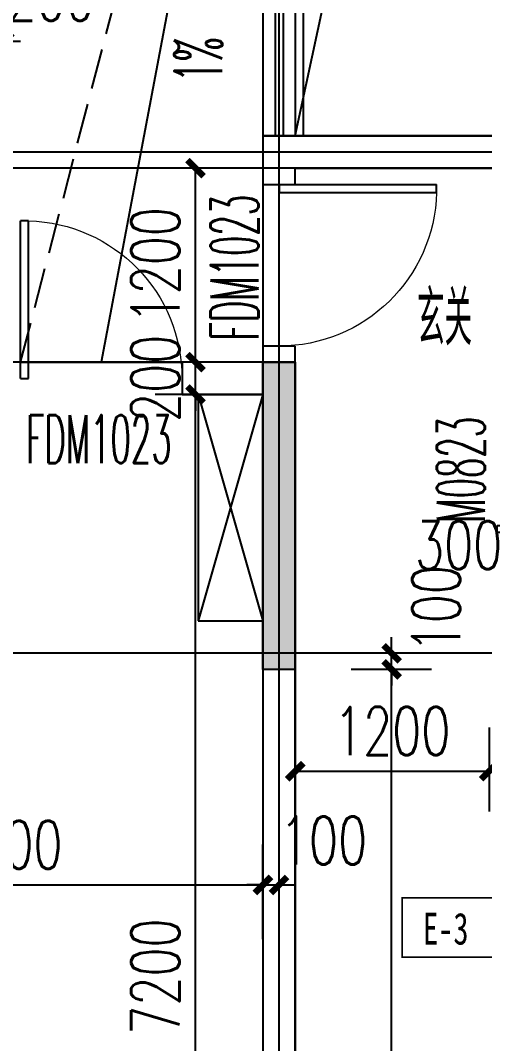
# Model space of a CAD drawing. Extents: x -129588 to 17450, y 1144 to 109436.
# Drawn here: x -38914 to -36042, y 78484 to 84813 of the extents above; entities that cross this region are included whole.
import ezdxf

# ---------------------------------------------------------------- set-up
doc = ezdxf.new("R2010")
doc.units = 0
doc.header["$LTSCALE"] = 1000
doc.header["$MEASUREMENT"] = 0
doc.linetypes.add('DASH', pattern=[0.35, 0.25, -0.1])
for name, color, linetype, plot in [('A-area(算全面积)', 21, 'Continuous', False), ('A-area(算半面积)', 23, 'Continuous', False), ('A-FUR', 8, 'Continuous', False)]:
    doc.layers.add(name, color=color, linetype=linetype, plot=plot)
for name, color, linetype in [('A-洞口', 105, 'Continuous'), ('A-疏散距离', 105, 'DASH'), ('A-第三道尺寸线', 105, 'Continuous'), ('A-线脚看线', 9, 'Continuous'), ('AE-FLOR', 151, 'Continuous'), ('DIM_SYMB', 3, 'Continuous'), ('DOTE', 16, 'Continuous'), ('LABEL_PM', 7, 'Continuous'), ('PUB_HATCH', 8, 'Continuous'), ('PUB_TEXT', 7, 'Continuous'), ('WALL', 2, 'Continuous'), ('WINDOW', 4, 'Continuous'), ('WINDOW_TEXT', 7, 'Continuous'), ('ys', 154, 'Continuous'), ('剪力墙', 6, 'Continuous'), ('户型标示', 7, 'Continuous'), ('栏杆', 142, 'Continuous')]:
    doc.layers.add(name, color=color, linetype=linetype)
doc.styles.add('_TCH_DIM', font='SIMPLEX.shx', dxfattribs={"width": 0.7, "bigfont": 'GBCBIG.shx'})
doc.styles.add('_TCH_DIM_T3', font='SIMPLEX.shx', dxfattribs={"width": 0.705882, "bigfont": 'GBCBIG.shx'})
doc.styles.add('_TCH_WINDOW', font='SIMPLEX.shx', dxfattribs={"width": 0.7, "height": 3.5, "bigfont": 'GBCBIG.shx'})
doc.styles.get("Standard").update_dxf_attribs({"font": 'gbenor.shx', "width": 0.7, "bigfont": 'gbcbig.shx'})
doc.styles.add('黑体', font='simhei.ttf', dxfattribs={"width": 0.7})
doc.dimstyles.new('_TCH_ARCH&&100', dxfattribs={"dimtxt": 297.5, "dimasz": 100, "dimexe": 250, "dimexo": 300, "dimgap": 100, "dimtad": 1, "dimdec": 0, "dimzin": 0, "dimdsep": 46, "dimtxsty": '_TCH_DIM_T3', "dimblk": 'ARCHTICK', "dimcen": 0.09, "dimclrt": 7, "dimazin": 2, "dimtfac": 1, "dimtdec": 0, "dimtix": 1, "dimtmove": 2, "dimatfit": 3, "dimfxl": 0, "dimtolj": 1, "dimtzin": 0, "dimarcsym": 0})

# ---------------------------------------------------------------- blocks, each defined once
blk = doc.blocks.new('zhouxianssceng0329')
at = {"layer": 'DOTE'}
for p, q in [((-37313.7, 132089.9), (-37313.7, 156469.4)), ((-3313.7, 143398.2), (-44988.6, 143398.2)), ((5501.3, 143298.2), (-44988.6, 143298.2)), ((5501.3, 140298.2), (-44988.6, 140298.2))]:
    blk.add_line(p, q, dxfattribs=at)
blk = doc.blocks.new('jgjlq030328')
at = {"layer": 'PUB_HATCH'}
blk.add_hatch(color=256, dxfattribs=at).paths.add_polyline_path([(-283535, 13711.9), (-283735, 13711.9), (-283735, 15611.9), (-283535, 15611.9), (-283535, 13911.9)])
at = {"layer": '剪力墙'}
blk.add_lwpolyline([(-283535, 13711.9), (-283735, 13711.9), (-283735, 15611.9), (-283535, 15611.9), (-283535, 13911.9)], close=True, dxfattribs=at)
blk.add_lwpolyline([(-283535, 13911.9), (-283535, 13911.9)], dxfattribs=at)
blk = doc.blocks.new('$DorLib2D$00000001')
for p, q in [((0.45, 0.975), (0.5, 0.975)), ((0.45, 0), (0.45, 0.975)), ((0.5, 0), (0.5, 0.975)), ((0.5, 0), (0.45, 0))]:
    blk.add_line(p, q)
at = {"lineweight": 13}
blk.add_arc((0.475, 0), 0.975, 91.46928, 180, dxfattribs=at)
blk = doc.blocks.new('_ArchTick')
at = {"color": 0, "linetype": 'ByBlock', "const_width": 0.4}
blk.add_lwpolyline([(-0.5, -0.5), (0.5, 0.5)], dxfattribs=at)
blk = doc.blocks.new('*D1004')
at = {"layer": 'A-第三道尺寸线', "color": 0, "lineweight": -2, "transparency": 16777216}
for p, q in [((-4670.7, 164566.5), (-4670.7, 165151.6)), ((-1470.7, 164566.5), (-1470.7, 165151.6)), ((-4670.7, 164901.6), (-1470.7, 164901.6))]:
    blk.add_line(p, q, dxfattribs=at)
at = {"layer": 'Defpoints', "color": 0, "transparency": 16777216}
for p in [(-1470.7, 164901.6), (-4670.7, 164266.5), (-1470.7, 164266.5)]:
    blk.add_point(p, dxfattribs=at)
at = {"layer": 'A-第三道尺寸线', "color": 0, "lineweight": -2, "transparency": 16777216, "xscale": 100, "yscale": 100, "zscale": 100, "rotation": 180}
blk.add_blockref('_ArchTick', (-4670.7, 164901.6), dxfattribs=at)
at = {"layer": 'A-第三道尺寸线', "color": 0, "lineweight": -2, "transparency": 16777216, "xscale": 100, "yscale": 100, "zscale": 100}
blk.add_blockref('_ArchTick', (-1470.7, 164901.6), dxfattribs=at)
at = {"layer": 'A-第三道尺寸线', "color": 7, "transparency": 16777216, "insert": (-3070.7, 165150.4), "char_height": 297.5, "attachment_point": 5, "style": '_TCH_DIM_T3'}
blk.add_mtext('\\A1;3200', dxfattribs=at)
blk = doc.blocks.new('*D1005')
at = {"layer": 'A-第三道尺寸线', "color": 0, "lineweight": -2, "transparency": 16777216}
for p, q in [((-1470.7, 164566.5), (-1470.7, 165151.6)), ((-1370.7, 164566.5), (-1370.7, 165151.6)), ((-1470.7, 164901.6), (-1570.7, 164901.6)), ((-1470.7, 164901.6), (-1370.7, 164901.6)), ((-1370.7, 164901.6), (-1270.7, 164901.6))]:
    blk.add_line(p, q, dxfattribs=at)
at = {"layer": 'Defpoints', "color": 0, "transparency": 16777216}
for p in [(-1370.7, 164901.6), (-1470.7, 164266.5), (-1370.7, 164266.5)]:
    blk.add_point(p, dxfattribs=at)
at = {"layer": 'A-第三道尺寸线', "color": 0, "lineweight": -2, "transparency": 16777216, "xscale": 100, "yscale": 100, "zscale": 100}
blk.add_blockref('_ArchTick', (-1470.7, 164901.6), dxfattribs=at)
at = {"layer": 'A-第三道尺寸线', "color": 0, "lineweight": -2, "transparency": 16777216, "xscale": 100, "yscale": 100, "zscale": 100, "rotation": 180}
blk.add_blockref('_ArchTick', (-1370.7, 164901.6), dxfattribs=at)
at = {"layer": 'A-第三道尺寸线', "color": 7, "transparency": 16777216, "insert": (-1095.7, 165176.6), "char_height": 297.5, "attachment_point": 5, "style": '_TCH_DIM_T3'}
blk.add_mtext('\\A1;100', dxfattribs=at)
blk = doc.blocks.new('*D1019')
at = {"layer": 'A-第三道尺寸线', "color": 0, "lineweight": -2, "transparency": 16777216}
for p, q in [((-1612.2, 169334.8), (-2137.5, 169334.8)), ((-1887.5, 168134.8), (-1887.5, 169334.8)), ((-1612.2, 168134.8), (-2137.5, 168134.8))]:
    blk.add_line(p, q, dxfattribs=at)
at = {"layer": 'Defpoints', "color": 0, "transparency": 16777216}
for p in [(-1887.5, 169334.8), (-1312.2, 169334.8), (-1312.2, 168134.8)]:
    blk.add_point(p, dxfattribs=at)
at = {"layer": 'A-第三道尺寸线', "color": 0, "lineweight": -2, "transparency": 16777216, "xscale": 100, "yscale": 100, "zscale": 100}
for p, rotation in [((-1887.5, 169334.8), 90), ((-1887.5, 168134.8), 270)]:
    blk.add_blockref('_ArchTick', p, dxfattribs=dict(at, rotation=rotation))
at = {"layer": 'A-第三道尺寸线', "color": 7, "transparency": 16777216, "insert": (-2136.2, 168734.8), "char_height": 297.5, "attachment_point": 5, "rotation": 90, "style": '_TCH_DIM_T3'}
blk.add_mtext('\\A1;1200', dxfattribs=at)
blk = doc.blocks.new('*D1020')
at = {"layer": 'A-第三道尺寸线', "color": 0, "lineweight": -2, "transparency": 16777216}
for p, q in [((-1887.5, 168134.8), (-1887.5, 168234.8)), ((-1612.2, 168134.8), (-2137.5, 168134.8)), ((-1887.5, 167934.8), (-1887.5, 168134.8)), ((-1612.2, 167934.8), (-2137.5, 167934.8)), ((-1887.5, 167934.8), (-1887.5, 167834.8))]:
    blk.add_line(p, q, dxfattribs=at)
at = {"layer": 'Defpoints', "color": 0, "transparency": 16777216}
for p in [(-1887.5, 168134.8), (-1312.2, 168134.8), (-1312.2, 167934.8)]:
    blk.add_point(p, dxfattribs=at)
at = {"layer": 'A-第三道尺寸线', "color": 0, "lineweight": -2, "transparency": 16777216, "xscale": 100, "yscale": 100, "zscale": 100}
for p, rotation in [((-1887.5, 168134.8), 270), ((-1887.5, 167934.8), 90)]:
    blk.add_blockref('_ArchTick', p, dxfattribs=dict(at, rotation=rotation))
at = {"layer": 'A-第三道尺寸线', "color": 7, "transparency": 16777216, "insert": (-2136.2, 168034.8), "char_height": 297.5, "attachment_point": 5, "rotation": 90, "style": '_TCH_DIM_T3'}
blk.add_mtext('\\A1;200', dxfattribs=at)
blk = doc.blocks.new('*D1021')
at = {"layer": 'A-第三道尺寸线', "color": 0, "lineweight": -2, "transparency": 16777216}
for p, q in [((-1612.2, 167934.8), (-2137.5, 167934.8)), ((-1887.5, 160734.8), (-1887.5, 167934.8)), ((-1612.2, 160734.8), (-2137.5, 160734.8))]:
    blk.add_line(p, q, dxfattribs=at)
at = {"layer": 'Defpoints', "color": 0, "transparency": 16777216}
for p in [(-1887.5, 167934.8), (-1312.2, 167934.8), (-1312.2, 160734.8)]:
    blk.add_point(p, dxfattribs=at)
at = {"layer": 'A-第三道尺寸线', "color": 0, "lineweight": -2, "transparency": 16777216, "xscale": 100, "yscale": 100, "zscale": 100}
for p, rotation in [((-1887.5, 167934.8), 90), ((-1887.5, 160734.8), 270)]:
    blk.add_blockref('_ArchTick', p, dxfattribs=dict(at, rotation=rotation))
at = {"layer": 'A-第三道尺寸线', "color": 7, "transparency": 16777216, "insert": (-2136.2, 164334.8), "char_height": 297.5, "attachment_point": 5, "rotation": 90, "style": '_TCH_DIM_T3'}
blk.add_mtext('\\A1;7200', dxfattribs=at)
blk = doc.blocks.new('*D1026')
at = {"layer": 'A-第三道尺寸线', "color": 0, "lineweight": -2, "transparency": 16777216}
for p, q in [((-3270.7, 169734.8), (-3270.7, 170370.7)), ((-3070.7, 169734.8), (-3070.7, 170370.7)), ((-3270.7, 170120.7), (-3370.7, 170120.7)), ((-3270.7, 170120.7), (-3070.7, 170120.7)), ((-3070.7, 170120.7), (-2970.7, 170120.7))]:
    blk.add_line(p, q, dxfattribs=at)
at = {"layer": 'Defpoints', "color": 0, "transparency": 16777216}
for p in [(-3070.7, 170120.7), (-3270.7, 169434.8), (-3070.7, 169434.8)]:
    blk.add_point(p, dxfattribs=at)
at = {"layer": 'A-第三道尺寸线', "color": 0, "lineweight": -2, "transparency": 16777216, "xscale": 100, "yscale": 100, "zscale": 100}
blk.add_blockref('_ArchTick', (-3270.7, 170120.7), dxfattribs=at)
at = {"layer": 'A-第三道尺寸线', "color": 0, "lineweight": -2, "transparency": 16777216, "xscale": 100, "yscale": 100, "zscale": 100, "rotation": 180}
blk.add_blockref('_ArchTick', (-3070.7, 170120.7), dxfattribs=at)
at = {"layer": 'A-第三道尺寸线', "color": 7, "transparency": 16777216, "insert": (-2781.7, 170395.7), "char_height": 297.5, "attachment_point": 5, "style": '_TCH_DIM_T3'}
blk.add_mtext('\\A1;200', dxfattribs=at)
blk = doc.blocks.new('*D1027')
at = {"layer": 'A-第三道尺寸线', "color": 0, "lineweight": -2, "transparency": 16777216}
for p, q in [((5804.3, 166334.8), (5804.3, 166434.8)), ((6050.3, 166334.8), (5554.3, 166334.8)), ((5804.3, 166234.8), (5804.3, 166334.8)), ((6050.3, 166234.8), (5554.3, 166234.8)), ((5804.3, 166234.8), (5804.3, 166134.8))]:
    blk.add_line(p, q, dxfattribs=at)
at = {"layer": 'Defpoints', "color": 0, "transparency": 16777216}
for p in [(5804.3, 166334.8), (6350.3, 166334.8), (6350.3, 166234.8)]:
    blk.add_point(p, dxfattribs=at)
at = {"layer": 'A-第三道尺寸线', "color": 0, "lineweight": -2, "transparency": 16777216, "xscale": 100, "yscale": 100, "zscale": 100}
for p, rotation in [((5804.3, 166334.8), 270), ((5804.3, 166234.8), 90)]:
    blk.add_blockref('_ArchTick', p, dxfattribs=dict(at, rotation=rotation))
at = {"layer": 'A-第三道尺寸线', "color": 7, "transparency": 16777216, "insert": (6079.3, 166609.8), "char_height": 297.5, "attachment_point": 5, "rotation": 90, "style": '_TCH_DIM_T3'}
blk.add_mtext('\\A1;100', dxfattribs=at)
blk = doc.blocks.new('*D1028')
at = {"layer": 'A-第三道尺寸线', "color": 0, "lineweight": -2, "transparency": 16777216}
for p, q in [((6050.3, 166234.8), (5554.3, 166234.8)), ((5804.3, 160734.8), (5804.3, 166234.8)), ((6050.3, 160734.8), (5554.3, 160734.8))]:
    blk.add_line(p, q, dxfattribs=at)
at = {"layer": 'Defpoints', "color": 0, "transparency": 16777216}
for p in [(5804.3, 166234.8), (6350.3, 166234.8), (6350.3, 160734.8)]:
    blk.add_point(p, dxfattribs=at)
at = {"layer": 'A-第三道尺寸线', "color": 0, "lineweight": -2, "transparency": 16777216, "xscale": 100, "yscale": 100, "zscale": 100}
for p, rotation in [((5804.3, 166234.8), 90), ((5804.3, 160734.8), 270)]:
    blk.add_blockref('_ArchTick', p, dxfattribs=dict(at, rotation=rotation))
at = {"layer": 'A-第三道尺寸线', "color": 7, "transparency": 16777216, "insert": (5555.6, 163484.8), "char_height": 297.5, "attachment_point": 5, "rotation": 90, "style": '_TCH_DIM_T3'}
blk.add_mtext('\\A1;5500', dxfattribs=at)
blk = doc.blocks.new('*D1037')
at = {"layer": 'A-第三道尺寸线', "color": 0, "lineweight": -2, "transparency": 16777216}
for p, q in [((6407.6, 165876.3), (6407.6, 165355.1)), ((8507.6, 165876.3), (8507.6, 165355.1)), ((6407.6, 165605.1), (8507.6, 165605.1))]:
    blk.add_line(p, q, dxfattribs=at)
at = {"layer": 'Defpoints', "color": 0, "transparency": 16777216}
for p in [(6407.6, 166176.3), (8507.6, 166176.3), (8507.6, 165605.1)]:
    blk.add_point(p, dxfattribs=at)
at = {"layer": 'A-第三道尺寸线', "color": 0, "lineweight": -2, "transparency": 16777216, "xscale": 100, "yscale": 100, "zscale": 100, "rotation": 180}
blk.add_blockref('_ArchTick', (6407.6, 165605.1), dxfattribs=at)
at = {"layer": 'A-第三道尺寸线', "color": 0, "lineweight": -2, "transparency": 16777216, "xscale": 100, "yscale": 100, "zscale": 100}
blk.add_blockref('_ArchTick', (8507.6, 165605.1), dxfattribs=at)
at = {"layer": 'A-第三道尺寸线', "color": 7, "transparency": 16777216, "insert": (7457.6, 165853.8), "char_height": 297.5, "attachment_point": 5, "style": '_TCH_DIM_T3'}
blk.add_mtext('\\A1;2100', dxfattribs=at)
blk = doc.blocks.new('*D1038')
at = {"layer": 'A-第三道尺寸线', "color": 0, "lineweight": -2, "transparency": 16777216}
for p, q in [((5207.6, 165876.3), (5207.6, 165355.1)), ((6407.6, 165876.3), (6407.6, 165355.1)), ((5207.6, 165605.1), (6407.6, 165605.1))]:
    blk.add_line(p, q, dxfattribs=at)
at = {"layer": 'Defpoints', "color": 0, "transparency": 16777216}
for p in [(5207.6, 166176.3), (6407.6, 166176.3), (6407.6, 165605.1)]:
    blk.add_point(p, dxfattribs=at)
at = {"layer": 'A-第三道尺寸线', "color": 0, "lineweight": -2, "transparency": 16777216, "xscale": 100, "yscale": 100, "zscale": 100, "rotation": 180}
blk.add_blockref('_ArchTick', (5207.6, 165605.1), dxfattribs=at)
at = {"layer": 'A-第三道尺寸线', "color": 0, "lineweight": -2, "transparency": 16777216, "xscale": 100, "yscale": 100, "zscale": 100}
blk.add_blockref('_ArchTick', (6407.6, 165605.1), dxfattribs=at)
at = {"layer": 'A-第三道尺寸线', "color": 7, "transparency": 16777216, "insert": (5807.6, 165853.8), "char_height": 297.5, "attachment_point": 5, "style": '_TCH_DIM_T3'}
blk.add_mtext('\\A1;1200', dxfattribs=at)
blk = doc.blocks.new('*D1040')
at = {"layer": 'A-第三道尺寸线', "color": 0, "lineweight": -2, "transparency": 16777216}
for p, q in [((6507.6, 167117.3), (6507.6, 166479.1)), ((6807.6, 167117.3), (6807.6, 166479.1)), ((6507.6, 166729.1), (6807.6, 166729.1))]:
    blk.add_line(p, q, dxfattribs=at)
at = {"layer": 'Defpoints', "color": 0, "transparency": 16777216}
for p in [(6507.6, 167417.3), (6807.6, 167417.3), (6807.6, 166729.1)]:
    blk.add_point(p, dxfattribs=at)
at = {"layer": 'A-第三道尺寸线', "color": 0, "lineweight": -2, "transparency": 16777216, "xscale": 100, "yscale": 100, "zscale": 100, "rotation": 180}
blk.add_blockref('_ArchTick', (6507.6, 166729.1), dxfattribs=at)
at = {"layer": 'A-第三道尺寸线', "color": 0, "lineweight": -2, "transparency": 16777216, "xscale": 100, "yscale": 100, "zscale": 100}
blk.add_blockref('_ArchTick', (6807.6, 166729.1), dxfattribs=at)
at = {"layer": 'A-第三道尺寸线', "color": 7, "transparency": 16777216, "insert": (6218.6, 167004.1), "char_height": 297.5, "attachment_point": 5, "style": '_TCH_DIM_T3'}
blk.add_mtext('\\A1;300', dxfattribs=at)
blk = doc.blocks.new('ssxianjiao0329')
at = {"layer": 'A-线脚看线'}
blk.add_lwpolyline([(-37163.7, 146998.2), (-37163.7, 143498.2)], dxfattribs=at)
blk = doc.blocks.new('3-122')
at = {"layer": 'A-area(算全面积)'}
blk.add_lwpolyline([(-158972, 87498.2), (-158972, 87498.2), (-158972, 87498.2), (-158972, 84098.2), (-156422, 84098.2), (-156422, 84098.2), (-155172, 84098.2), (-155172, 84098.2), (-153572, 84098.2), (-153572, 84298.2), (-152972, 84298.2), (-152972, 80998.2), (-151572, 80998.2), (-151572, 84298.2), (-150972, 84298.2), (-150972, 84098.2), (-149471.9, 84098.2), (-149471.9, 84098.2), (-148222, 84098.2), (-148222, 84098.2), (-147321.9, 84098.2), (-147322, 85698.2), (-143872, 85698.2), (-143872, 87498.2)], close=True, dxfattribs=at)
at = {"layer": 'AE-FLOR'}
for points in [[(-159172, 87598.2), (-159172, 84098.2)], [(-158972, 87598.2), (-158972, 84098.2)]]:
    blk.add_lwpolyline(points, dxfattribs=at)
at = {"layer": '栏杆'}
for points in [[(-159097, 87598.2), (-159097, 84098.2)], [(-159047, 87598.2), (-159047, 84098.2)]]:
    blk.add_lwpolyline(points, dxfattribs=at)
blk = doc.blocks.new('a2huxing0322')
at = {"layer": 'A-FUR'}
for points in [[(-1870.7, 167934.8), (-1470.7, 166534.8)], [(-1470.7, 167934.8), (-1870.7, 166534.8)]]:
    blk.add_lwpolyline(points, dxfattribs=at)
blk.add_lwpolyline([(-1870.7, 166534.8), (-1470.7, 166534.8), (-1470.7, 167934.8), (-1870.7, 167934.8)], close=True, dxfattribs=at)
at = {"layer": 'WALL'}
for p, q in [((-1270.7, 168134.8), (-1970.7, 168134.8)), ((-1970.7, 168134.8), (-1970.7, 167934.8)), ((-1270.7, 168134.8), (-1270.7, 160634.8)), ((-1970.7, 167934.8), (-1470.7, 167934.8)), ((-1470.7, 167934.8), (-1470.7, 160734.8))]:
    blk.add_line(p, q, dxfattribs=at)
at = {"layer": 'WINDOW'}
blk.add_line((-2970.7, 168134.8), (-1970.7, 168134.8), dxfattribs=at)
ref = blk.add_blockref('$DorLib2D$00000001', (-2470.7, 168034.8), dxfattribs=dict(at, xscale=-1000, yscale=1000, zscale=-1000))
ref.add_attrib('A', 'FDM1023', (-2936.2, 167511), dxfattribs={"layer": 'WINDOW_TEXT', "height": 297.5, "style": '_TCH_WINDOW', "width": 0.494118})
at = {"layer": 'A-第三道尺寸线'}
for base, p1, p2, picture, middle in [((-3070.7, 170120.7), (-3270.7, 169434.8), (-3070.7, 169434.8), '*D1026', (-2781.7, 170395.7)), ((-1370.7, 164901.6), (-1470.7, 164266.5), (-1370.7, 164266.5), '*D1005', (-1095.7, 165176.6))]:
    dim = blk.add_linear_dim(base=base, p1=p1, p2=p2, angle=0, dimstyle='_TCH_ARCH&&100', dxfattribs=at)
    dim.commit()
    dim.dimension.update_dxf_attribs({"geometry": picture, "text_midpoint": middle, "dimtype": 161})
for p1, p2, distance, picture, middle in [((-1312.2, 168134.8), (-1312.2, 169334.8), 575.2, '*D1019', (-2136.2, 168734.8)), ((-1312.2, 167934.8), (-1312.2, 168134.8), 575.2, '*D1020', (-2136.2, 168034.8)), ((-1312.2, 160734.8), (-1312.2, 167934.8), 575.2, '*D1021', (-2136.2, 164334.8)), ((-4670.7, 164266.5), (-1470.7, 164266.5), 635.1, '*D1004', (-3070.7, 165150.4))]:
    dim = blk.add_aligned_dim(p1=p1, p2=p2, distance=distance, dimstyle='_TCH_ARCH&&100', dxfattribs=at)
    dim.commit()
    dim.dimension.update_dxf_attribs({"geometry": picture, "text_midpoint": middle})
blk = doc.blocks.new('a3huxing0323')
at = {"layer": 'WALL'}
for p, q in [((5007.6, 169534.8), (5007.6, 169234.8)), ((5007.6, 169534.8), (6707.6, 169534.8)), ((5207.6, 169234.8), (5207.6, 169334.8)), ((5207.6, 169334.8), (6607.6, 169334.8)), ((5007.6, 169234.8), (5207.6, 169234.8)), ((5207.6, 168234.8), (5007.6, 168234.8)), ((5007.6, 168234.8), (5007.6, 160634.8)), ((5207.6, 160734.8), (5207.6, 168234.8))]:
    blk.add_line(p, q, dxfattribs=at)
at = {"layer": 'WINDOW'}
blk.add_line((5007.6, 169234.8), (5007.6, 168234.8), dxfattribs=at)
at = {"layer": '户型标示', "color": 2, "const_width": 11.2}
blk.add_lwpolyline([(6546.4, 164821.9), (5868.7, 164821.9), (5868.7, 164455.5), (6546.4, 164455.5)], close=True, dxfattribs=at)
at = {"layer": 'WINDOW'}
ref = blk.add_blockref('$DorLib2D$00000001', (5107.6, 168734.8), dxfattribs=dict(at, xscale=-1000, yscale=1000, zscale=-1000, rotation=270))
ref.add_attrib('A', 'FDM1023', (4981.4, 168269.3), dxfattribs={"layer": 'WINDOW_TEXT', "height": 297.5, "rotation": 90, "style": '_TCH_WINDOW', "width": 0.494118})
ref = blk.add_blockref('$DorLib2D$00000001', (6457.6, 167484.8), dxfattribs=dict(at, xscale=800, yscale=800, zscale=800, rotation=270))
ref.add_attrib('A', 'M0823', (6381.4, 167141.8), dxfattribs={"layer": 'WINDOW_TEXT', "height": 297.5, "rotation": 90, "style": '_TCH_WINDOW', "width": 0.494118})
at = {"layer": 'PUB_TEXT', "width": 0.7}
blk.add_text('玄关', height=337.59, dxfattribs=at).set_placement((5961.5, 168239))
at = {"layer": '户型标示', "color": 2, "style": '黑体', "width": 0.7}
blk.add_text('E-3', height=197.15, dxfattribs=at).set_placement((5998.4, 164532.8))
at = {"layer": 'A-第三道尺寸线'}
for base, p1, p2, angle, picture, middle in [((6807.6, 166729.1), (6507.6, 167417.3), (6807.6, 167417.3), 0, '*D1040', (6218.6, 167004.1)), ((5804.3, 166334.8), (6350.3, 166234.8), (6350.3, 166334.8), 90, '*D1027', (6079.3, 166609.8))]:
    dim = blk.add_linear_dim(base=base, p1=p1, p2=p2, angle=angle, dimstyle='_TCH_ARCH&&100', dxfattribs=at)
    dim.commit()
    dim.dimension.update_dxf_attribs({"geometry": picture, "text_midpoint": middle, "dimtype": 161})
for p1, p2, distance, picture, middle in [((6350.3, 160734.8), (6350.3, 166234.8), 546, '*D1028', (5555.6, 163484.8)), ((5207.6, 166176.3), (6407.6, 166176.3), -571.2, '*D1038', (5807.6, 165853.8)), ((6407.6, 166176.3), (8507.6, 166176.3), -571.2, '*D1037', (7457.6, 165853.8))]:
    dim = blk.add_aligned_dim(p1=p1, p2=p2, distance=distance, dimstyle='_TCH_ARCH&&100', dxfattribs=at)
    dim.commit()
    dim.dimension.update_dxf_attribs({"geometry": picture, "text_midpoint": middle})

msp = doc.modelspace()

# ---------------------------------------------------------------- block references
msp.add_blockref('zhouxianssceng0329', (0, -59400))
at = {"layer": '剪力墙'}
msp.add_blockref('jgjlq030328', (246321.3, 67086.3), dxfattribs=at)

# ---------------------------------------------------------------- next in the draw order: block references
msp.add_blockref('a2huxing0322', (-35943, -85436.6))

# ---------------------------------------------------------------- next in the draw order: block references
msp.add_blockref('a3huxing0323', (-42421.3, -85436.6))

# ---------------------------------------------------------------- next in the draw order: linework, layer by layer
at = {"layer": 'A-area(算全面积)'}
msp.add_lwpolyline([(-29813.7, 80998.2), (-31213.7, 80998.2), (-31213.7, 84298.2), (-31813.7, 84298.2), (-31813.7, 84098.2), (-37413.7, 84098.2), (-37413.7, 82698.2), (-39013.7, 82698.2), (-39013.7, 89248.2)], dxfattribs=at)
at = {"layer": 'A-area(算半面积)'}
msp.add_lwpolyline([(-22513.7, 87798.2), (-32413.7, 87798.2), (-32413.7, 87598.2), (-33013.7, 87598.2), (-33013.7, 87798.2), (-36813.7, 87798.2), (-36813.7, 87598.2), (-37213.7, 87598.2), (-37213.7, 84098.2), (-37413.7, 84098.2), (-37413.7, 82698.2), (-39013.7, 82698.2), (-39013.7, 89298.2), (-33813.7, 89298.2), (-33813.7, 89298.2), (-33813.7, 89498.2), (-33013.7, 89498.2), (-33013.7, 89698.2), (-32413.7, 89698.2), (-32413.7, 89498.2), (-22513.7, 89498.2)], dxfattribs=at)
at = {"layer": 'A-洞口'}
msp.add_lwpolyline([(-37213.7, 84098.2), (-36594.5, 86975.7), (-22163.7, 87498.2)], dxfattribs=at)
at = {"layer": 'A-疏散距离'}
msp.add_lwpolyline([(-38913.7, 82698.2), (-37505.1, 88089.5), (-19213.7, 89298.2)], dxfattribs=at)
at = {"layer": 'DIM_SYMB'}
msp.add_lwpolyline([(-37559.9, 84262, 0, 0, 0), (-37559.9, 84756.9, 80, 0, 0), (-37559.9, 85056.9, 0, 0, 0)], format="xyseb", dxfattribs=at)
at = {"layer": 'ys'}
msp.add_lwpolyline([(-37413.7, 87998.2), (-38413.7, 82698.2)], dxfattribs=at)

# ---------------------------------------------------------------- next in the draw order: block references
msp.add_blockref('ssxianjiao0329', (0, -59400))
at = {"layer": 'LABEL_PM'}
msp.add_blockref('3-122', (121758.3, 0), dxfattribs=at)

# ---------------------------------------------------------------- next in the draw order: texts
at = {"layer": 'PUB_TEXT', "style": '_TCH_DIM', "width": 0.494118}
msp.add_text('1%', height=297.5, rotation=90, dxfattribs=at).set_placement((-37664.9, 84431.6))

doc.saveas('drawing.dxf')
